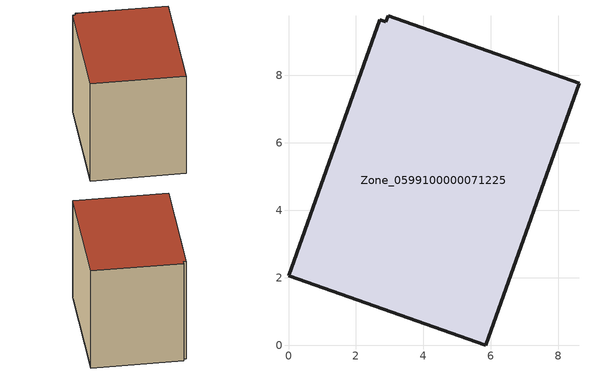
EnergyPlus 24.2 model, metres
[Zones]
Zone_0599100000071225
 floor ground (C_G): 8.61,7.77 5.85,0 0,2.07 2.7,9.65 2.88,9.59 2.95,9.78 z0.58
 wall outside (C_F): 2.7,9.65 0,2.07 5.85,0 8.61,7.77 2.95,9.78 2.88,9.59 2.7,9.65 z0.58:8.06
 roof outside (C_R): 5.85,0 8.61,7.77 2.95,9.78 2.88,9.59 2.7,9.65 0,2.07 z8.06
[BUILDING]
Pand.0599100000071225: North Axis=0; Terrain=City; Loads Convergence Tolerance Value=0.04; Temperature Convergence Tolerance Value=0.4; Solar Distribution=FullExterior; Maximum Number of Warmup Days=25; Minimum Number of Warmup Days=1
[Site:Location]
Rotterdam.The.Hague.AP_ZH_NLD Design_Conditions: Latitude=51.96; Longitude=4.45; Time Zone=1; Elevation=-4.5
[SITE:GROUNDTEMPERATURE:BUILDINGSURFACE]
18, 18, 18, 18, 18, 18, 18, 18, 18, 18, 18, 18
[MATERIAL] Thermal Absorptance=0.9; Solar Absorptance=0.7; Visible Absorptance=0.7
Name | Roughness | Thickness | Conductivity | Density | Specific Heat
G.TC.1965-1974 | MediumSmooth | 0.15 | 0.882353 | 540 | 1210
F.TC.1965-1974 | Rough | 0.3 | 0.697674 | 1920 | 840
R.TC.1965-1974 | MediumRough | 0.2 | 0.232558 | 1500 | 1000
[CONSTRUCTION]
C_G: G.TC.1965-1974
C_F: F.TC.1965-1974
C_R: R.TC.1965-1974
[ZONE]
Zone_0599100000071225: Type=1; Multiplier=1; Ceiling Height=Autocalculate; Volume=Autocalculate; Floor Area=autocalculate; Part of Total Floor Area=Yes
[ZONEINFILTRATION:DESIGNFLOWRATE]
Infil_Zone_0599100000071225: Zone or ZoneList or Space or SpaceList=Zone_0599100000071225; Schedule=AlwaysOn; Design Flow Rate Calculation Method=Flow/Area; Flow Rate per Floor Area=0.003; Constant Term Coefficient=1; Temperature Term Coefficient=0; Velocity Term Coefficient=0; Velocity Squared Term Coefficient=0
[HVACTEMPLATE:ZONE:IDEALLOADSAIRSYSTEM]
Zone_0599100000071225: Maximum Heating Supply Air Temperature=50; Minimum Cooling Supply Air Temperature=13; Maximum Heating Supply Air Humidity Ratio=0.0156; Minimum Cooling Supply Air Humidity Ratio=0.0077; Heating Limit=NoLimit; Cooling Limit=NoLimit; Dehumidification Control Type=ConstantSensibleHeatRatio; Cooling Sensible Heat Ratio=0.7; Dehumidification Setpoint=60; Humidification Control Type=None; Humidification Setpoint=30; Outdoor Air Method=None; Outdoor Air Flow Rate per Person=0.00944; Outdoor Air Flow Rate per Zone Floor Area=0; Outdoor Air Flow Rate per Zone=0; Demand Controlled Ventilation Type=None; Outdoor Air Economizer Type=NoEconomizer; Heat Recovery Type=None; Sensible Heat Recovery Effectiveness=0.7; Latent Heat Recovery Effectiveness=0.65
[ZONECONTROL:THERMOSTAT]
ThermostatControl_Zone_0599100000071225: Zone or ZoneList=Zone_0599100000071225; Control Type Schedule=DualSetpointControlType; Control 1=Thermostat_Zone_0599100000071225; Temperature Difference Between Cutout And Setpoint=0
[THERMOSTATSETPOINT:DUALSETPOINT]
Thermostat_Zone_0599100000071225: Heating Setpoint Temperature Schedule=HeatingSetpoint_Zone_0599100000071225; Cooling Setpoint Temperature Schedule=CoolingSetpoint_Zone_0599100000071225
[SCHEDULE:COMPACT]
HeatingSetpoint_Zone_0599100000071225: Through: 12/31, For: AllDays, Until: 24:00, 21
CoolingSetpoint_Zone_0599100000071225: Through: 12/31, For: AllDays, Until: 24:00, 24
DualSetpointControlType: Through: 12/31, For: AllDays, Until: 24:00, 4
AlwaysOn: Through: 12/31, For: AllDays, Until: 24:00, 1
